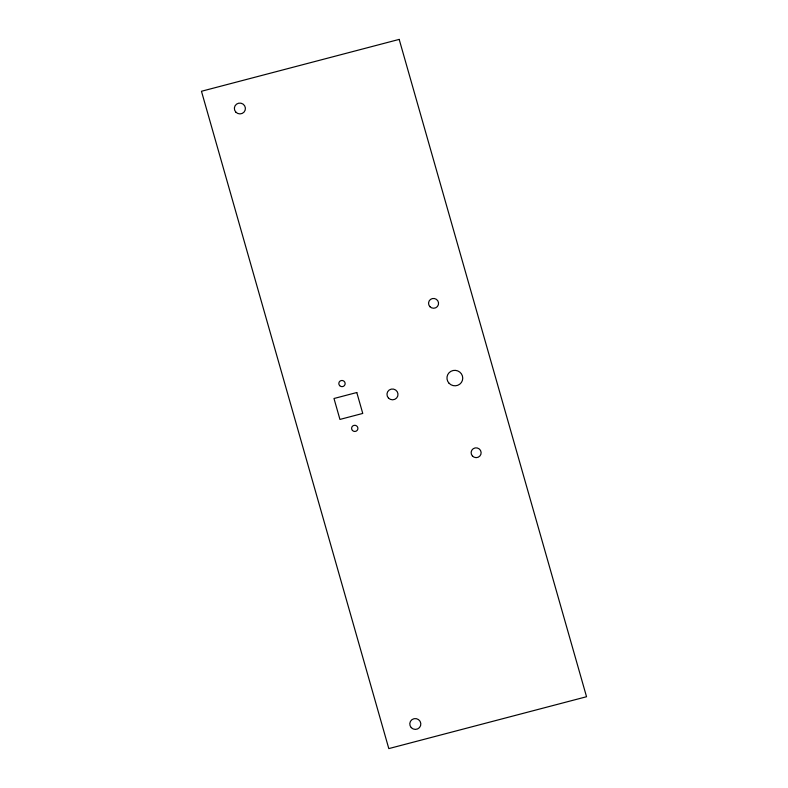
<?xml version="1.0" encoding="UTF-8"?>
<svg xmlns="http://www.w3.org/2000/svg" width="788" height="788" viewBox="0 0 788 788"><rect width="100%" height="100%" fill="white"/><g stroke="black" fill="none" stroke-linecap="round" stroke-linejoin="round"><path stroke-width="1.18" d="M399.191 39.4L201.462 91.27L388.809 748.6L586.538 696.73L399.191 39.4M356.797 392.522L333.984 398.501L339.943 419.423L362.756 413.434L356.797 392.522M472.386 455.956A5.023 4.905 14.7 0 0 480.887 454.341A5.023 4.905 14.7 0 0 475.115 447.919A5.023 4.905 14.7 0 0 472.386 455.956M429.952 306.719A5.023 4.905 14.7 0 0 438.374 304.739A5.023 4.905 14.7 0 0 432.326 298.573A5.023 4.905 14.7 0 0 429.952 306.719M449.081 383.283A7.91 7.722 14.7 0 0 462.408 380.407A7.91 7.722 14.7 0 0 453.061 370.518A7.91 7.722 14.7 0 0 449.081 383.283M235.829 112.123A5.536 5.408 14.7 0 0 245.167 110.143A5.536 5.408 14.7 0 0 238.646 103.198A5.536 5.408 14.7 0 0 235.829 112.123M411.257 727.629A5.536 5.408 14.7 0 0 420.595 725.64A5.536 5.408 14.7 0 0 414.074 718.695A5.536 5.408 14.7 0 0 411.257 727.629M388.435 398.038A5.536 5.408 14.7 0 0 397.763 396.049A5.536 5.408 14.7 0 0 391.242 389.114A5.536 5.408 14.7 0 0 388.435 398.038M339.667 385.637A3.162 3.083 14.7 0 0 345.006 384.505A3.162 3.083 14.7 0 0 341.273 380.535A3.162 3.083 14.7 0 0 339.667 385.637M352.443 430.455A3.162 3.083 14.7 0 0 357.772 429.322A3.162 3.083 14.7 0 0 354.048 425.353A3.162 3.083 14.7 0 0 352.443 430.455"/></g></svg>
